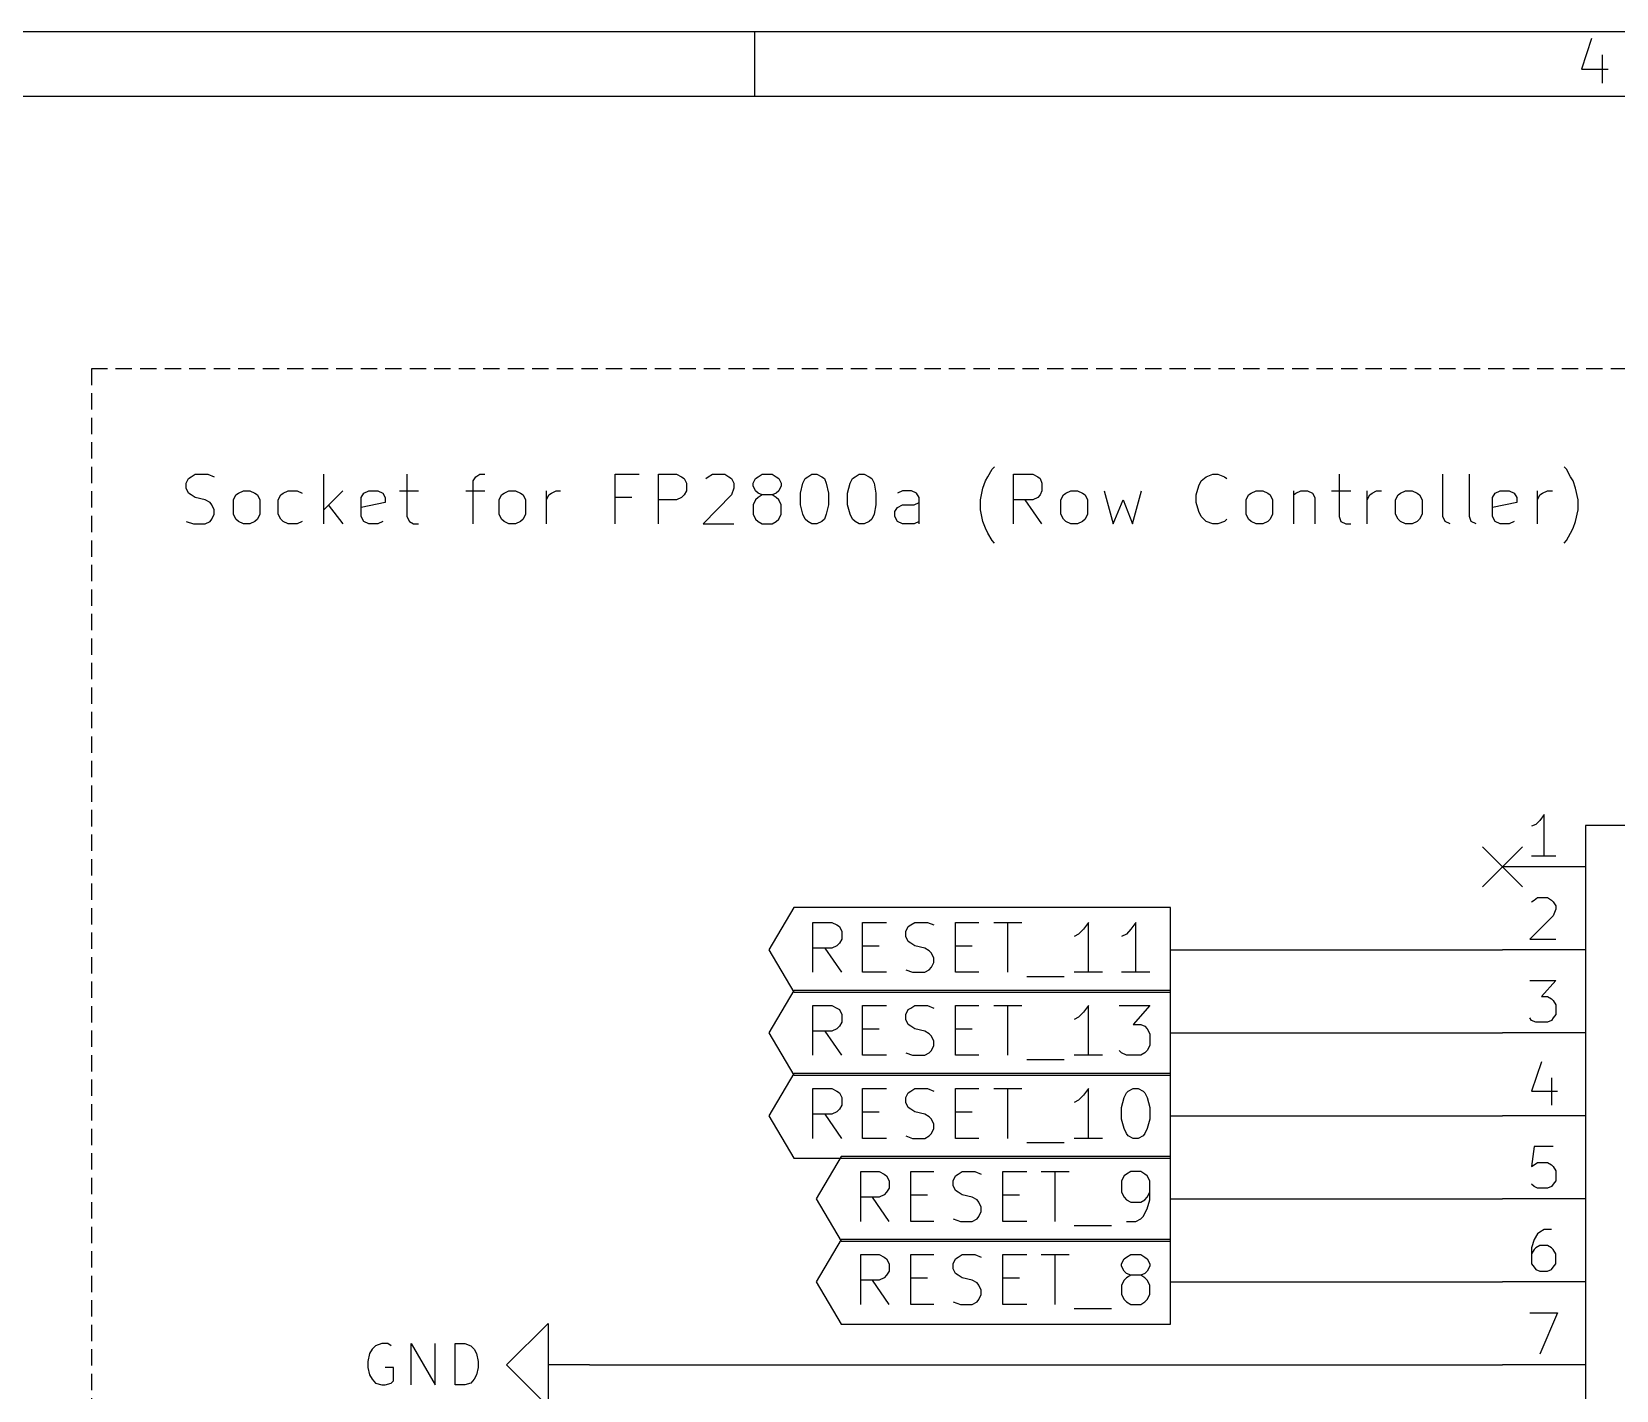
# Model space of a CAD drawing. Extents: x 10 to 287, y -200 to -10.
# Drawn here: x 137.87 to 186.36, y -51.57 to -10.01 of the extents above; entities that cross this region are included whole.
import ezdxf

# ---------------------------------------------------------------- set-up
doc = ezdxf.new("R2010")
doc.units = 0
doc.header["$MEASUREMENT"] = 0
doc.linetypes.add('DASHED', pattern=[0.75, 0.5, -0.25])
for name, color, linetype in [('BLUE2', 5, 'CONTINUOUS'), ('BLUE3', 171, 'CONTINUOUS'), ('CYAN2', 4, 'CONTINUOUS'), ('GREEN2', 3, 'CONTINUOUS'), ('LYELLOW', 51, 'CONTINUOUS'), ('RED2', 1, 'CONTINUOUS')]:
    doc.layers.add(name, color=color, linetype=linetype)

msp = doc.modelspace()

# ---------------------------------------------------------------- linework, layer by layer
at = {"layer": 'BLUE2', "linetype": 'CONTINUOUS'}
for p, q in [((182.27, -34.9504), (183.49, -36.1696)), ((183.49, -34.9504), (182.27, -36.1696))]:
    msp.add_line(p, q, dxfattribs=at)
at = {"layer": 'BLUE3', "linetype": 'DASHED'}
for p, q in [((139.7, -20.32), (139.7, -93.98)), ((281.94, -20.32), (139.7, -20.32))]:
    msp.add_line(p, q, dxfattribs=at)
at = {"layer": 'BLUE3', "linetype": 'CONTINUOUS'}
for p, q in [((142.596, -23.8252), (142.672, -23.6728)), ((142.672, -23.6728), (142.748, -23.622)), ((142.748, -23.622), (142.875, -23.5458)), ((142.875, -23.5458), (143.256, -23.5458)), ((143.256, -23.5458), (143.459, -23.622)), ((146.812, -25.0698), (146.812, -23.5458)), ((149.352, -23.5458), (149.352, -24.8412)), ((151.384, -23.749), (151.46, -23.622)), ((151.384, -25.0698), (151.384, -23.749)), ((151.46, -23.622), (151.587, -23.5458)), ((151.587, -23.5458), (151.74, -23.5458)), ((155.727, -25.0698), (155.727, -23.5458)), ((155.727, -23.5458), (156.464, -23.5458)), ((157.048, -25.0698), (157.048, -23.5458)), ((157.048, -23.5458), (157.607, -23.5458)), ((157.607, -23.5458), (157.759, -23.622)), ((157.759, -23.622), (157.836, -23.6728)), ((157.836, -23.6728), (157.912, -23.8252)), ((158.496, -23.6728), (158.572, -23.622)), ((158.572, -23.622), (158.699, -23.5458)), ((158.699, -23.5458), (159.08, -23.5458)), ((159.08, -23.5458), (159.207, -23.622)), ((159.207, -23.622), (159.283, -23.6728)), ((159.283, -23.6728), (159.36, -23.8252)), ((159.944, -23.8252), (160.02, -23.6728)), ((160.02, -23.6728), (160.096, -23.622)), ((160.096, -23.622), (160.223, -23.5458)), ((160.223, -23.5458), (160.528, -23.5458)), ((160.528, -23.5458), (160.655, -23.622)), ((160.655, -23.622), (160.731, -23.6728)), ((160.731, -23.6728), (160.807, -23.8252)), ((161.468, -23.8252), (161.544, -23.6728)), ((161.544, -23.6728), (161.62, -23.622)), ((161.62, -23.622), (161.747, -23.5458)), ((161.747, -23.5458), (161.9, -23.5458)), ((161.9, -23.5458), (162.052, -23.622)), ((162.052, -23.622), (162.128, -23.6728)), ((162.128, -23.6728), (162.179, -23.8252)), ((162.916, -23.8252), (162.992, -23.6728)), ((162.992, -23.6728), (163.068, -23.622)), ((163.068, -23.622), (163.195, -23.5458)), ((163.195, -23.5458), (163.347, -23.5458)), ((163.347, -23.5458), (163.5, -23.622)), ((163.5, -23.622), (163.576, -23.6728)), ((163.576, -23.6728), (163.652, -23.8252)), ((166.98, -23.9776), (167.056, -23.749)), ((167.056, -23.749), (167.132, -23.622)), ((167.132, -23.622), (167.259, -23.3934)), ((167.259, -23.3934), (167.335, -23.3172)), ((167.919, -25.0698), (167.919, -23.5458)), ((167.919, -23.5458), (168.504, -23.5458)), ((168.504, -23.5458), (168.656, -23.622)), ((168.656, -23.622), (168.732, -23.6728)), ((168.732, -23.6728), (168.783, -23.8252)), ((173.584, -23.9014), (173.66, -23.749)), ((173.66, -23.749), (173.812, -23.622)), ((173.812, -23.622), (174.015, -23.5458)), ((174.015, -23.5458), (174.168, -23.5458)), ((174.168, -23.5458), (174.371, -23.622)), ((174.371, -23.622), (174.447, -23.6728)), ((177.876, -23.5458), (177.876, -24.8412)), ((181.051, -24.8412), (181.051, -23.5458)), ((181.864, -24.8412), (181.864, -23.5458)), ((184.836, -23.3934), (184.76, -23.3172)), ((184.963, -23.622), (184.836, -23.3934)), ((185.039, -23.749), (184.963, -23.622)), ((185.115, -23.9776), (185.039, -23.749)), ((142.596, -23.9776), (142.596, -23.8252)), ((142.672, -24.13), (142.596, -23.9776)), ((142.748, -24.1808), (142.672, -24.13)), ((142.875, -24.257), (142.748, -24.1808)), ((144.043, -24.3332), (144.12, -24.1808)), ((144.12, -24.1808), (144.196, -24.13)), ((144.196, -24.13), (144.348, -24.0538)), ((144.348, -24.0538), (144.551, -24.0538)), ((144.551, -24.0538), (144.704, -24.13)), ((144.704, -24.13), (144.78, -24.1808)), ((144.78, -24.1808), (144.856, -24.3332)), ((145.415, -24.3332), (145.491, -24.1808)), ((145.491, -24.1808), (145.567, -24.13)), ((145.567, -24.13), (145.72, -24.0538)), ((145.72, -24.0538), (145.999, -24.0538)), ((145.999, -24.0538), (146.152, -24.13)), ((147.396, -24.0538), (146.812, -24.638)), ((147.955, -24.257), (148.031, -24.13)), ((148.031, -24.13), (148.184, -24.0538)), ((148.184, -24.0538), (148.463, -24.0538)), ((148.463, -24.0538), (148.615, -24.13)), ((148.615, -24.13), (148.692, -24.257)), ((149.123, -24.0538), (149.708, -24.0538)), ((151.155, -24.0538), (151.74, -24.0538)), ((152.171, -24.3332), (152.248, -24.1808)), ((152.248, -24.1808), (152.324, -24.13)), ((152.324, -24.13), (152.476, -24.0538)), ((152.476, -24.0538), (152.679, -24.0538)), ((152.679, -24.0538), (152.832, -24.13)), ((152.832, -24.13), (152.908, -24.1808)), ((152.908, -24.1808), (152.984, -24.3332)), ((153.619, -25.0698), (153.619, -24.0538)), ((153.619, -24.3332), (153.695, -24.1808)), ((153.695, -24.1808), (153.772, -24.13)), ((153.772, -24.13), (153.924, -24.0538)), ((153.924, -24.0538), (154.051, -24.0538)), ((157.836, -24.1808), (157.759, -24.257)), ((157.912, -24.0538), (157.836, -24.1808)), ((157.912, -23.8252), (157.912, -24.0538)), ((159.283, -24.1808), (158.42, -25.0698)), ((159.36, -23.9776), (159.283, -24.1808)), ((159.36, -23.8252), (159.36, -23.9776)), ((159.944, -23.9014), (159.944, -23.8252)), ((160.02, -24.0538), (159.944, -23.9014)), ((160.096, -24.13), (160.02, -24.0538)), ((160.223, -24.1808), (160.096, -24.13)), ((160.223, -24.1808), (160.096, -24.257)), ((160.528, -24.1808), (160.223, -24.1808)), ((160.655, -24.13), (160.528, -24.1808)), ((160.655, -24.257), (160.528, -24.1808)), ((160.731, -24.0538), (160.655, -24.13)), ((160.807, -23.9014), (160.731, -24.0538)), ((160.807, -23.8252), (160.807, -23.9014)), ((161.392, -24.13), (161.468, -23.8252)), ((161.392, -24.4856), (161.392, -24.13)), ((162.179, -23.8252), (162.255, -24.13)), ((162.255, -24.13), (162.255, -24.4856)), ((162.839, -24.13), (162.916, -23.8252)), ((162.839, -24.4856), (162.839, -24.13)), ((163.652, -23.8252), (163.703, -24.13)), ((163.703, -24.13), (163.703, -24.4856)), ((164.516, -24.0538), (164.363, -24.13)), ((164.795, -24.0538), (164.516, -24.0538)), ((164.948, -24.13), (164.795, -24.0538)), ((165.024, -24.257), (164.948, -24.13)), ((166.903, -24.3332), (166.98, -23.9776)), ((168.732, -24.1808), (168.656, -24.257)), ((168.783, -24.0538), (168.732, -24.1808)), ((168.783, -23.8252), (168.783, -24.0538)), ((169.367, -24.3332), (169.443, -24.1808)), ((169.443, -24.1808), (169.52, -24.13)), ((169.52, -24.13), (169.672, -24.0538)), ((169.672, -24.0538), (169.875, -24.0538)), ((169.875, -24.0538), (170.028, -24.13)), ((170.028, -24.13), (170.104, -24.1808)), ((170.104, -24.1808), (170.18, -24.3332)), ((170.688, -24.0538), (170.967, -25.0698)), ((171.552, -25.0698), (171.831, -24.0538)), ((173.507, -24.1808), (173.584, -23.9014)), ((173.507, -24.4094), (173.507, -24.1808)), ((175.031, -24.3332), (175.108, -24.1808)), ((175.108, -24.1808), (175.184, -24.13)), ((175.184, -24.13), (175.336, -24.0538)), ((175.336, -24.0538), (175.539, -24.0538)), ((175.539, -24.0538), (175.692, -24.13)), ((175.692, -24.13), (175.768, -24.1808)), ((175.768, -24.1808), (175.844, -24.3332)), ((176.479, -24.0538), (176.479, -25.0698)), ((176.479, -24.1808), (176.555, -24.13)), ((176.555, -24.13), (176.708, -24.0538)), ((176.708, -24.0538), (176.911, -24.0538)), ((176.911, -24.0538), (177.063, -24.13)), ((177.063, -24.13), (177.14, -24.257)), ((177.648, -24.0538), (178.232, -24.0538)), ((178.74, -25.0698), (178.74, -24.0538)), ((178.74, -24.3332), (178.816, -24.1808)), ((178.816, -24.1808), (178.892, -24.13)), ((178.892, -24.13), (179.019, -24.0538)), ((179.019, -24.0538), (179.172, -24.0538)), ((179.603, -24.3332), (179.68, -24.1808)), ((179.68, -24.1808), (179.756, -24.13)), ((179.756, -24.13), (179.908, -24.0538)), ((179.908, -24.0538), (180.111, -24.0538)), ((180.111, -24.0538), (180.264, -24.13)), ((180.264, -24.13), (180.34, -24.1808)), ((180.34, -24.1808), (180.416, -24.3332)), ((182.575, -24.257), (182.651, -24.13)), ((182.651, -24.13), (182.804, -24.0538)), ((182.804, -24.0538), (183.083, -24.0538)), ((183.083, -24.0538), (183.236, -24.13)), ((183.236, -24.13), (183.312, -24.257)), ((183.947, -25.0698), (183.947, -24.0538)), ((183.947, -24.3332), (184.023, -24.1808)), ((184.023, -24.1808), (184.099, -24.13)), ((184.099, -24.13), (184.252, -24.0538)), ((184.252, -24.0538), (184.404, -24.0538)), ((185.191, -24.3332), (185.115, -23.9776)), ((143.18, -24.3332), (142.875, -24.257)), ((143.332, -24.4094), (143.18, -24.3332)), ((143.383, -24.4856), (143.332, -24.4094)), ((143.459, -24.638), (143.383, -24.4856)), ((143.459, -24.765), (143.459, -24.638)), ((144.043, -24.765), (144.043, -24.3332)), ((144.856, -24.3332), (144.856, -24.765)), ((145.415, -24.765), (145.415, -24.3332)), ((146.939, -24.4856), (147.396, -25.0698)), ((147.955, -24.8412), (147.955, -24.257)), ((148.692, -24.4094), (147.955, -24.5618)), ((148.692, -24.257), (148.692, -24.4094)), ((152.171, -24.765), (152.171, -24.3332)), ((152.984, -24.3332), (152.984, -24.765)), ((156.235, -24.257), (155.727, -24.257)), ((157.607, -24.3332), (157.048, -24.3332)), ((157.759, -24.257), (157.607, -24.3332)), ((160.02, -24.3332), (159.944, -24.4856)), ((159.944, -24.4856), (159.944, -24.765)), ((160.096, -24.257), (160.02, -24.3332)), ((160.731, -24.3332), (160.655, -24.257)), ((160.807, -24.4856), (160.731, -24.3332)), ((160.807, -24.765), (160.807, -24.4856)), ((161.468, -24.765), (161.392, -24.4856)), ((162.255, -24.4856), (162.179, -24.765)), ((162.916, -24.765), (162.839, -24.4856)), ((163.703, -24.4856), (163.652, -24.765)), ((164.287, -24.6888), (164.363, -24.5618)), ((164.287, -24.8412), (164.287, -24.6888)), ((164.363, -24.5618), (164.516, -24.4856)), ((164.516, -24.4856), (164.871, -24.4856)), ((164.871, -24.4856), (165.024, -24.4094)), ((165.024, -25.0698), (165.024, -24.257)), ((166.903, -24.638), (166.903, -24.3332)), ((166.98, -24.9936), (166.903, -24.638)), ((168.504, -24.3332), (167.919, -24.3332)), ((168.783, -25.0698), (168.275, -24.3332)), ((168.656, -24.257), (168.504, -24.3332)), ((169.367, -24.765), (169.367, -24.3332)), ((170.18, -24.3332), (170.18, -24.765)), ((170.967, -25.0698), (171.272, -24.3332)), ((171.272, -24.3332), (171.552, -25.0698)), ((173.584, -24.6888), (173.507, -24.4094)), ((173.66, -24.8412), (173.584, -24.6888)), ((175.031, -24.765), (175.031, -24.3332)), ((175.844, -24.3332), (175.844, -24.765)), ((177.14, -24.257), (177.14, -25.0698)), ((179.603, -24.765), (179.603, -24.3332)), ((180.416, -24.3332), (180.416, -24.765)), ((182.575, -24.8412), (182.575, -24.257)), ((183.312, -24.4094), (182.575, -24.5618)), ((183.312, -24.257), (183.312, -24.4094)), ((185.115, -24.9936), (185.191, -24.638)), ((185.191, -24.638), (185.191, -24.3332)), ((142.596, -24.9936), (142.824, -25.0698)), ((142.824, -25.0698), (143.18, -25.0698)), ((143.18, -25.0698), (143.332, -24.9936)), ((143.332, -24.9936), (143.383, -24.9174)), ((143.383, -24.9174), (143.459, -24.765)), ((144.12, -24.9174), (144.043, -24.765)), ((144.196, -24.9936), (144.12, -24.9174)), ((144.348, -25.0698), (144.196, -24.9936)), ((144.551, -25.0698), (144.348, -25.0698)), ((144.704, -24.9936), (144.551, -25.0698)), ((144.78, -24.9174), (144.704, -24.9936)), ((144.856, -24.765), (144.78, -24.9174)), ((145.491, -24.9174), (145.415, -24.765)), ((145.567, -24.9936), (145.491, -24.9174)), ((145.72, -25.0698), (145.567, -24.9936)), ((145.999, -25.0698), (145.72, -25.0698)), ((146.152, -24.9936), (145.999, -25.0698)), ((148.031, -24.9936), (147.955, -24.8412)), ((148.184, -25.0698), (148.031, -24.9936)), ((148.463, -25.0698), (148.184, -25.0698)), ((148.615, -24.9936), (148.463, -25.0698)), ((149.352, -24.8412), (149.428, -24.9936)), ((149.428, -24.9936), (149.555, -25.0698)), ((149.555, -25.0698), (149.708, -25.0698)), ((152.248, -24.9174), (152.171, -24.765)), ((152.324, -24.9936), (152.248, -24.9174)), ((152.476, -25.0698), (152.324, -24.9936)), ((152.679, -25.0698), (152.476, -25.0698)), ((152.832, -24.9936), (152.679, -25.0698)), ((152.908, -24.9174), (152.832, -24.9936)), ((152.984, -24.765), (152.908, -24.9174)), ((158.42, -25.0698), (159.36, -25.0698)), ((159.944, -24.765), (160.02, -24.9174)), ((160.02, -24.9174), (160.096, -24.9936)), ((160.096, -24.9936), (160.223, -25.0698)), ((160.223, -25.0698), (160.528, -25.0698)), ((160.528, -25.0698), (160.655, -24.9936)), ((160.655, -24.9936), (160.731, -24.9174)), ((160.731, -24.9174), (160.807, -24.765)), ((161.544, -24.9174), (161.468, -24.765)), ((161.62, -24.9936), (161.544, -24.9174)), ((161.747, -25.0698), (161.62, -24.9936)), ((161.9, -25.0698), (161.747, -25.0698)), ((162.052, -24.9936), (161.9, -25.0698)), ((162.128, -24.9174), (162.052, -24.9936)), ((162.179, -24.765), (162.128, -24.9174)), ((162.992, -24.9174), (162.916, -24.765)), ((163.068, -24.9936), (162.992, -24.9174)), ((163.195, -25.0698), (163.068, -24.9936)), ((163.347, -25.0698), (163.195, -25.0698)), ((163.5, -24.9936), (163.347, -25.0698)), ((163.576, -24.9174), (163.5, -24.9936)), ((163.652, -24.765), (163.576, -24.9174)), ((164.363, -24.9936), (164.287, -24.8412)), ((164.516, -25.0698), (164.363, -24.9936)), ((164.871, -25.0698), (164.516, -25.0698)), ((165.024, -24.9936), (164.871, -25.0698)), ((167.056, -25.1968), (166.98, -24.9936)), ((167.132, -25.3492), (167.056, -25.1968)), ((169.443, -24.9174), (169.367, -24.765)), ((169.52, -24.9936), (169.443, -24.9174)), ((169.672, -25.0698), (169.52, -24.9936)), ((169.875, -25.0698), (169.672, -25.0698)), ((170.028, -24.9936), (169.875, -25.0698)), ((170.104, -24.9174), (170.028, -24.9936)), ((170.18, -24.765), (170.104, -24.9174)), ((173.812, -24.9936), (173.66, -24.8412)), ((174.015, -25.0698), (173.812, -24.9936)), ((174.168, -25.0698), (174.015, -25.0698)), ((174.371, -24.9936), (174.168, -25.0698)), ((174.447, -24.9174), (174.371, -24.9936)), ((175.108, -24.9174), (175.031, -24.765)), ((175.184, -24.9936), (175.108, -24.9174)), ((175.336, -25.0698), (175.184, -24.9936)), ((175.539, -25.0698), (175.336, -25.0698)), ((175.692, -24.9936), (175.539, -25.0698)), ((175.768, -24.9174), (175.692, -24.9936)), ((175.844, -24.765), (175.768, -24.9174)), ((177.876, -24.8412), (177.927, -24.9936)), ((177.927, -24.9936), (178.079, -25.0698)), ((178.079, -25.0698), (178.232, -25.0698)), ((179.68, -24.9174), (179.603, -24.765)), ((179.756, -24.9936), (179.68, -24.9174)), ((179.908, -25.0698), (179.756, -24.9936)), ((180.111, -25.0698), (179.908, -25.0698)), ((180.264, -24.9936), (180.111, -25.0698)), ((180.34, -24.9174), (180.264, -24.9936)), ((180.416, -24.765), (180.34, -24.9174)), ((181.127, -24.9936), (181.051, -24.8412)), ((181.28, -25.0698), (181.127, -24.9936)), ((181.915, -24.9936), (181.864, -24.8412)), ((182.067, -25.0698), (181.915, -24.9936)), ((182.651, -24.9936), (182.575, -24.8412)), ((182.804, -25.0698), (182.651, -24.9936)), ((183.083, -25.0698), (182.804, -25.0698)), ((183.236, -24.9936), (183.083, -25.0698)), ((184.963, -25.3492), (185.039, -25.1968)), ((185.039, -25.1968), (185.115, -24.9936)), ((167.259, -25.5778), (167.132, -25.3492)), ((167.335, -25.654), (167.259, -25.5778)), ((184.76, -25.654), (184.836, -25.5778)), ((184.836, -25.5778), (184.963, -25.3492))]:
    msp.add_line(p, q, dxfattribs=at)
at = {"layer": 'CYAN2', "linetype": 'CONTINUOUS'}
for p, q in [((148.285, -50.3174), (148.209, -50.4444)), ((148.387, -50.2158), (148.285, -50.3174)), ((148.59, -50.1396), (148.387, -50.2158)), ((148.768, -50.1396), (148.59, -50.1396)), ((148.869, -50.2158), (148.768, -50.1396)), ((149.479, -51.4096), (149.479, -50.1396)), ((149.479, -50.1396), (150.216, -51.4096)), ((150.216, -51.4096), (150.216, -50.1396)), ((150.825, -51.4096), (150.825, -50.1396)), ((150.825, -50.1396), (151.13, -50.1396)), ((151.13, -50.1396), (151.308, -50.2158)), ((151.308, -50.2158), (151.409, -50.3174)), ((151.409, -50.3174), (151.486, -50.4444)), ((148.209, -50.4444), (148.158, -50.6984)), ((148.158, -50.6984), (148.158, -50.8762)), ((148.158, -50.8762), (148.209, -51.1048)), ((148.946, -50.8762), (148.692, -50.8762)), ((148.946, -51.2826), (148.946, -50.8762)), ((151.486, -50.4444), (151.536, -50.6984)), ((151.536, -50.8762), (151.486, -51.1048)), ((151.536, -50.6984), (151.536, -50.8762)), ((148.209, -51.1048), (148.285, -51.2318)), ((148.285, -51.2318), (148.387, -51.3588)), ((148.387, -51.3588), (148.59, -51.4096)), ((148.692, -51.4096), (148.869, -51.3588)), ((148.869, -51.3588), (148.946, -51.2826)), ((151.308, -51.3588), (151.13, -51.4096)), ((151.409, -51.2318), (151.308, -51.3588)), ((151.486, -51.1048), (151.409, -51.2318)), ((148.59, -51.4096), (148.692, -51.4096)), ((151.13, -51.4096), (150.825, -51.4096))]:
    msp.add_line(p, q, dxfattribs=at)
at = {"layer": 'GREEN2', "linetype": 'CONTINUOUS'}
for p, q in [((172.72, -38.1), (182.88, -38.1)), ((172.72, -40.64), (182.88, -40.64)), ((172.72, -43.18), (182.88, -43.18)), ((172.72, -45.72), (182.88, -45.72)), ((172.72, -48.26), (182.88, -48.26)), ((154.94, -50.8), (182.88, -50.8))]:
    msp.add_line(p, q, dxfattribs=at)
at = {"layer": 'LYELLOW', "linetype": 'CONTINUOUS'}
for p, q in [((185.42, -34.29), (185.42, -85.09)), ((208.28, -34.29), (185.42, -34.29))]:
    msp.add_line(p, q, dxfattribs=at)
at = {"layer": 'RED2', "linetype": 'CONTINUOUS'}
for p, q in [((286.995, -10.0076), (10.0076, -10.0076)), ((159.995, -11.9888), (159.995, -10.0076)), ((185.598, -10.2108), (185.293, -11.1506)), ((185.293, -11.1506), (186.106, -11.1506)), ((185.928, -10.7188), (185.928, -11.5824)), ((285.013, -11.9888), (11.9888, -11.9888)), ((183.896, -34.2646), (183.769, -34.3154)), ((184.023, -34.1376), (183.896, -34.2646)), ((184.15, -33.9598), (184.023, -34.1376)), ((184.15, -35.2298), (184.15, -33.9598)), ((185.42, -34.29), (185.42, -85.09)), ((208.28, -34.29), (185.42, -34.29)), ((184.506, -35.2298), (183.769, -35.2298)), ((185.42, -35.56), (182.88, -35.56)), ((161.188, -36.8046), (160.426, -38.1)), ((172.72, -36.8046), (161.188, -36.8046)), ((172.72, -38.1), (172.72, -36.8046)), ((183.769, -36.6268), (183.845, -36.576)), ((183.845, -36.576), (183.947, -36.4998)), ((183.947, -36.4998), (184.252, -36.4998)), ((184.252, -36.4998), (184.379, -36.576)), ((184.379, -36.576), (184.429, -36.6268)), ((184.429, -36.6268), (184.506, -36.7538)), ((184.506, -36.7538), (184.506, -36.8554)), ((161.773, -38.7858), (161.773, -37.2618)), ((161.773, -37.2618), (162.357, -37.2618)), ((162.357, -37.2618), (162.509, -37.338)), ((163.297, -38.7858), (163.297, -37.2618)), ((163.297, -37.2618), (164.033, -37.2618)), ((164.77, -37.338), (164.897, -37.2618)), ((164.897, -37.2618), (165.278, -37.2618)), ((165.278, -37.2618), (165.481, -37.338)), ((166.141, -38.7858), (166.141, -37.2618)), ((166.141, -37.2618), (166.853, -37.2618)), ((167.31, -37.2618), (168.173, -37.2618)), ((167.742, -38.7858), (167.742, -37.2618)), ((170.205, -37.2618), (170.053, -37.465)), ((170.205, -38.7858), (170.205, -37.2618)), ((171.653, -37.2618), (171.501, -37.465)), ((171.653, -38.7858), (171.653, -37.2618)), ((184.429, -37.0586), (183.718, -37.7698)), ((184.506, -36.8554), (184.429, -37.0586)), ((162.509, -37.338), (162.585, -37.3888)), ((162.585, -37.3888), (162.662, -37.5412)), ((162.662, -37.7698), (162.585, -37.8968)), ((162.662, -37.5412), (162.662, -37.7698)), ((164.617, -37.5412), (164.694, -37.3888)), ((164.617, -37.6936), (164.617, -37.5412)), ((164.694, -37.846), (164.617, -37.6936)), ((164.694, -37.3888), (164.77, -37.338)), ((169.901, -37.6174), (169.774, -37.6936)), ((170.053, -37.465), (169.901, -37.6174)), ((171.374, -37.6174), (171.221, -37.6936)), ((171.501, -37.465), (171.374, -37.6174)), ((183.718, -37.7698), (184.506, -37.7698)), ((160.426, -38.1), (161.188, -39.3954)), ((162.357, -38.0492), (161.773, -38.0492)), ((162.662, -38.7858), (162.154, -38.0492)), ((162.509, -37.973), (162.357, -38.0492)), ((162.585, -37.8968), (162.509, -37.973)), ((163.297, -37.973), (163.805, -37.973)), ((164.77, -37.8968), (164.694, -37.846)), ((164.897, -37.973), (164.77, -37.8968)), ((165.202, -38.0492), (164.897, -37.973)), ((165.329, -38.1254), (165.202, -38.0492)), ((165.405, -38.2016), (165.329, -38.1254)), ((165.481, -38.354), (165.405, -38.2016)), ((166.141, -37.973), (166.649, -37.973)), ((172.72, -39.3954), (172.72, -38.1)), ((185.42, -38.1), (182.88, -38.1)), ((164.033, -38.7858), (163.297, -38.7858)), ((164.617, -38.7096), (164.821, -38.7858)), ((164.821, -38.7858), (165.202, -38.7858)), ((165.202, -38.7858), (165.329, -38.7096)), ((165.329, -38.7096), (165.405, -38.6334)), ((165.405, -38.6334), (165.481, -38.481)), ((165.481, -38.481), (165.481, -38.354)), ((166.853, -38.7858), (166.141, -38.7858)), ((170.637, -38.7858), (169.774, -38.7858)), ((172.085, -38.7858), (171.221, -38.7858)), ((168.326, -38.9128), (169.469, -38.9128)), ((183.718, -39.0398), (184.506, -39.0398)), ((184.506, -39.0398), (184.074, -39.5224)), ((161.188, -39.3446), (160.426, -40.64)), ((172.72, -39.3446), (161.188, -39.3446)), ((161.188, -39.3954), (172.72, -39.3954)), ((172.72, -40.64), (172.72, -39.3446)), ((184.074, -39.5224), (184.252, -39.5224)), ((184.252, -39.5224), (184.379, -39.5986)), ((184.379, -39.5986), (184.429, -39.6494)), ((184.429, -39.6494), (184.506, -39.7764)), ((161.773, -41.3258), (161.773, -39.8018)), ((161.773, -39.8018), (162.357, -39.8018)), ((162.357, -39.8018), (162.509, -39.878)), ((162.509, -39.878), (162.585, -39.9288)), ((162.585, -39.9288), (162.662, -40.0812)), ((162.662, -40.0812), (162.662, -40.3098)), ((163.297, -41.3258), (163.297, -39.8018)), ((163.297, -39.8018), (164.033, -39.8018)), ((164.617, -40.0812), (164.694, -39.9288)), ((164.617, -40.2336), (164.617, -40.0812)), ((164.694, -40.386), (164.617, -40.2336)), ((164.694, -39.9288), (164.77, -39.878)), ((164.77, -39.878), (164.897, -39.8018)), ((164.897, -39.8018), (165.278, -39.8018)), ((165.278, -39.8018), (165.481, -39.878)), ((166.141, -41.3258), (166.141, -39.8018)), ((166.141, -39.8018), (166.853, -39.8018)), ((167.31, -39.8018), (168.173, -39.8018)), ((167.742, -41.3258), (167.742, -39.8018)), ((169.901, -40.1574), (169.774, -40.2336)), ((170.053, -40.005), (169.901, -40.1574)), ((170.205, -39.8018), (170.053, -40.005)), ((170.205, -41.3258), (170.205, -39.8018)), ((171.145, -39.8018), (172.085, -39.8018)), ((172.085, -39.8018), (171.577, -40.386)), ((183.769, -40.259), (183.718, -40.1828)), ((184.429, -40.1828), (184.379, -40.259)), ((184.506, -40.0812), (184.429, -40.1828)), ((184.506, -39.7764), (184.506, -40.0812)), ((160.426, -40.64), (161.188, -41.9354)), ((162.357, -40.5892), (161.773, -40.5892)), ((162.662, -41.3258), (162.154, -40.5892)), ((162.509, -40.513), (162.357, -40.5892)), ((162.585, -40.4368), (162.509, -40.513)), ((162.662, -40.3098), (162.585, -40.4368)), ((163.297, -40.513), (163.805, -40.513)), ((164.77, -40.4368), (164.694, -40.386)), ((164.897, -40.513), (164.77, -40.4368)), ((165.202, -40.5892), (164.897, -40.513)), ((165.329, -40.6654), (165.202, -40.5892)), ((165.405, -40.7416), (165.329, -40.6654)), ((166.141, -40.513), (166.649, -40.513)), ((171.577, -40.386), (171.806, -40.386)), ((171.806, -40.386), (171.933, -40.4368)), ((171.933, -40.4368), (172.009, -40.513)), ((172.009, -40.513), (172.085, -40.6654)), ((172.085, -40.6654), (172.085, -41.021)), ((172.72, -41.9354), (172.72, -40.64)), ((185.42, -40.64), (182.88, -40.64)), ((183.896, -40.3098), (183.769, -40.259)), ((184.252, -40.3098), (183.896, -40.3098)), ((184.379, -40.259), (184.252, -40.3098)), ((165.329, -41.2496), (165.405, -41.1734)), ((165.481, -40.894), (165.405, -40.7416)), ((165.405, -41.1734), (165.481, -41.021)), ((165.481, -41.021), (165.481, -40.894)), ((171.221, -41.2496), (171.145, -41.1734)), ((172.009, -41.1734), (171.933, -41.2496)), ((172.085, -41.021), (172.009, -41.1734)), ((164.033, -41.3258), (163.297, -41.3258)), ((164.617, -41.2496), (164.821, -41.3258)), ((164.821, -41.3258), (165.202, -41.3258)), ((165.202, -41.3258), (165.329, -41.2496)), ((166.853, -41.3258), (166.141, -41.3258)), ((168.326, -41.4528), (169.469, -41.4528)), ((170.637, -41.3258), (169.774, -41.3258)), ((171.374, -41.3258), (171.221, -41.2496)), ((171.806, -41.3258), (171.374, -41.3258)), ((171.933, -41.2496), (171.806, -41.3258)), ((184.074, -41.529), (183.769, -42.418)), ((161.188, -41.8846), (160.426, -43.18)), ((172.72, -41.8846), (161.188, -41.8846)), ((161.188, -41.9354), (172.72, -41.9354)), ((172.72, -43.18), (172.72, -41.8846)), ((184.379, -42.0116), (184.379, -42.8498)), ((161.773, -43.8658), (161.773, -42.3418)), ((161.773, -42.3418), (162.357, -42.3418)), ((162.357, -42.3418), (162.509, -42.418)), ((162.509, -42.418), (162.585, -42.4688)), ((162.585, -42.4688), (162.662, -42.6212)), ((162.662, -42.6212), (162.662, -42.8498)), ((163.297, -43.8658), (163.297, -42.3418)), ((163.297, -42.3418), (164.033, -42.3418)), ((164.617, -42.6212), (164.694, -42.4688)), ((164.617, -42.7736), (164.617, -42.6212)), ((164.694, -42.4688), (164.77, -42.418)), ((164.77, -42.418), (164.897, -42.3418)), ((164.897, -42.3418), (165.278, -42.3418)), ((165.278, -42.3418), (165.481, -42.418)), ((166.141, -43.8658), (166.141, -42.3418)), ((166.141, -42.3418), (166.853, -42.3418)), ((167.31, -42.3418), (168.173, -42.3418)), ((167.742, -43.8658), (167.742, -42.3418)), ((170.053, -42.545), (169.901, -42.6974)), ((170.205, -42.3418), (170.053, -42.545)), ((170.205, -43.8658), (170.205, -42.3418)), ((171.221, -42.926), (171.298, -42.6212)), ((171.298, -42.6212), (171.374, -42.4688)), ((171.374, -42.4688), (171.425, -42.418)), ((171.425, -42.418), (171.577, -42.3418)), ((171.577, -42.3418), (171.729, -42.3418)), ((171.729, -42.3418), (171.882, -42.418)), ((171.882, -42.418), (171.933, -42.4688)), ((171.933, -42.4688), (172.009, -42.6212)), ((172.009, -42.6212), (172.085, -42.926)), ((183.769, -42.418), (184.556, -42.418)), ((162.357, -43.1292), (161.773, -43.1292)), ((162.662, -43.8658), (162.154, -43.1292)), ((162.509, -43.053), (162.357, -43.1292)), ((162.585, -42.9768), (162.509, -43.053)), ((162.662, -42.8498), (162.585, -42.9768)), ((163.297, -43.053), (163.805, -43.053)), ((164.694, -42.926), (164.617, -42.7736)), ((164.77, -42.9768), (164.694, -42.926)), ((164.897, -43.053), (164.77, -42.9768)), ((165.202, -43.1292), (164.897, -43.053)), ((165.329, -43.2054), (165.202, -43.1292)), ((166.141, -43.053), (166.649, -43.053)), ((169.901, -42.6974), (169.774, -42.7736)), ((171.221, -43.2816), (171.221, -42.926)), ((172.085, -42.926), (172.085, -43.2816)), ((160.426, -43.18), (161.188, -44.4754)), ((165.405, -43.2816), (165.329, -43.2054)), ((165.481, -43.434), (165.405, -43.2816)), ((165.405, -43.7134), (165.481, -43.561)), ((165.481, -43.561), (165.481, -43.434)), ((171.298, -43.561), (171.221, -43.2816)), ((171.374, -43.7134), (171.298, -43.561)), ((172.009, -43.561), (171.933, -43.7134)), ((172.085, -43.2816), (172.009, -43.561)), ((172.72, -44.4754), (172.72, -43.18)), ((185.42, -43.18), (182.88, -43.18)), ((164.033, -43.8658), (163.297, -43.8658)), ((164.617, -43.7896), (164.821, -43.8658)), ((164.821, -43.8658), (165.202, -43.8658)), ((165.202, -43.8658), (165.329, -43.7896)), ((165.329, -43.7896), (165.405, -43.7134)), ((166.853, -43.8658), (166.141, -43.8658)), ((168.326, -43.9928), (169.469, -43.9928)), ((170.637, -43.8658), (169.774, -43.8658)), ((171.425, -43.7896), (171.374, -43.7134)), ((171.577, -43.8658), (171.425, -43.7896)), ((171.729, -43.8658), (171.577, -43.8658)), ((171.882, -43.7896), (171.729, -43.8658)), ((171.933, -43.7134), (171.882, -43.7896)), ((183.845, -44.1198), (183.769, -44.7294)), ((184.429, -44.1198), (183.845, -44.1198)), ((161.188, -44.4754), (172.72, -44.4754)), ((162.636, -44.4246), (161.874, -45.72)), ((172.72, -44.4246), (162.636, -44.4246)), ((172.72, -45.72), (172.72, -44.4246)), ((183.845, -44.6786), (183.947, -44.6024)), ((183.947, -44.6024), (184.252, -44.6024)), ((184.252, -44.6024), (184.379, -44.6786)), ((163.246, -46.4058), (163.246, -44.8818)), ((163.246, -44.8818), (163.805, -44.8818)), ((163.805, -44.8818), (163.957, -44.958)), ((163.957, -44.958), (164.033, -45.0088)), ((164.033, -45.0088), (164.109, -45.1612)), ((164.77, -46.4058), (164.77, -44.8818)), ((164.77, -44.8818), (165.481, -44.8818)), ((166.065, -45.1612), (166.141, -45.0088)), ((166.141, -45.0088), (166.218, -44.958)), ((166.218, -44.958), (166.345, -44.8818)), ((166.345, -44.8818), (166.726, -44.8818)), ((166.726, -44.8818), (166.929, -44.958)), ((167.589, -46.4058), (167.589, -44.8818)), ((167.589, -44.8818), (168.326, -44.8818)), ((168.758, -44.8818), (169.621, -44.8818)), ((169.189, -46.4058), (169.189, -44.8818)), ((171.298, -45.0088), (171.221, -45.1612)), ((171.374, -44.958), (171.298, -45.0088)), ((171.501, -44.8818), (171.374, -44.958)), ((171.806, -44.8818), (171.501, -44.8818)), ((171.933, -44.958), (171.806, -44.8818)), ((172.009, -45.0088), (171.933, -44.958)), ((172.085, -45.1612), (172.009, -45.0088)), ((183.769, -44.7294), (183.845, -44.6786)), ((184.379, -44.6786), (184.429, -44.7294)), ((184.429, -44.7294), (184.506, -44.8564)), ((184.506, -44.8564), (184.506, -45.1612)), ((164.033, -45.5168), (163.957, -45.593)), ((164.109, -45.3898), (164.033, -45.5168)), ((164.109, -45.1612), (164.109, -45.3898)), ((166.065, -45.3136), (166.065, -45.1612)), ((166.141, -45.466), (166.065, -45.3136)), ((166.218, -45.5168), (166.141, -45.466)), ((166.345, -45.593), (166.218, -45.5168)), ((171.221, -45.1612), (171.221, -45.5168)), ((171.221, -45.5168), (171.298, -45.6692)), ((172.009, -45.6692), (172.085, -45.5168)), ((172.085, -45.7454), (172.085, -45.1612)), ((183.845, -45.339), (183.769, -45.2628)), ((183.947, -45.3898), (183.845, -45.339)), ((184.252, -45.3898), (183.947, -45.3898)), ((184.379, -45.339), (184.252, -45.3898)), ((184.429, -45.2628), (184.379, -45.339)), ((184.506, -45.1612), (184.429, -45.2628)), ((161.874, -45.72), (162.636, -47.0154)), ((163.805, -45.6692), (163.246, -45.6692)), ((164.109, -46.4058), (163.601, -45.6692)), ((163.957, -45.593), (163.805, -45.6692)), ((164.77, -45.593), (165.278, -45.593)), ((166.649, -45.6692), (166.345, -45.593)), ((166.802, -45.7454), (166.649, -45.6692)), ((166.853, -45.8216), (166.802, -45.7454)), ((166.929, -45.974), (166.853, -45.8216)), ((166.929, -46.101), (166.929, -45.974)), ((167.589, -45.593), (168.097, -45.593)), ((171.298, -45.6692), (171.374, -45.7454)), ((171.374, -45.7454), (171.501, -45.8216)), ((171.501, -45.8216), (171.806, -45.8216)), ((171.806, -45.8216), (171.933, -45.7454)), ((171.882, -46.2534), (172.009, -46.0248)), ((171.933, -45.7454), (172.009, -45.6692)), ((172.009, -46.0248), (172.085, -45.7454)), ((172.72, -47.0154), (172.72, -45.72)), ((185.42, -45.72), (182.88, -45.72)), ((165.481, -46.4058), (164.77, -46.4058)), ((166.065, -46.3296), (166.294, -46.4058)), ((166.294, -46.4058), (166.649, -46.4058)), ((166.649, -46.4058), (166.802, -46.3296)), ((166.802, -46.3296), (166.853, -46.2534)), ((166.853, -46.2534), (166.929, -46.101)), ((168.326, -46.4058), (167.589, -46.4058)), ((169.774, -46.5328), (170.917, -46.5328)), ((171.374, -46.4058), (171.653, -46.4058)), ((171.653, -46.4058), (171.806, -46.3296)), ((171.806, -46.3296), (171.882, -46.2534)), ((162.636, -46.9646), (161.874, -48.26)), ((172.72, -46.9646), (162.636, -46.9646)), ((162.636, -47.0154), (172.72, -47.0154)), ((172.72, -48.26), (172.72, -46.9646)), ((183.845, -46.9646), (183.769, -47.2186)), ((183.947, -46.7868), (183.845, -46.9646)), ((184.023, -46.736), (183.947, -46.7868)), ((184.15, -46.6598), (184.023, -46.736)), ((184.379, -46.6598), (184.15, -46.6598)), ((163.246, -48.9458), (163.246, -47.4218)), ((163.246, -47.4218), (163.805, -47.4218)), ((163.805, -47.4218), (163.957, -47.498)), ((163.957, -47.498), (164.033, -47.5488)), ((164.77, -48.9458), (164.77, -47.4218)), ((164.77, -47.4218), (165.481, -47.4218)), ((166.141, -47.5488), (166.218, -47.498)), ((166.218, -47.498), (166.345, -47.4218)), ((166.345, -47.4218), (166.726, -47.4218)), ((166.726, -47.4218), (166.929, -47.498)), ((167.589, -48.9458), (167.589, -47.4218)), ((167.589, -47.4218), (168.326, -47.4218)), ((168.758, -47.4218), (169.621, -47.4218)), ((169.189, -48.9458), (169.189, -47.4218)), ((171.298, -47.5488), (171.374, -47.498)), ((171.374, -47.498), (171.501, -47.4218)), ((171.501, -47.4218), (171.806, -47.4218)), ((171.806, -47.4218), (171.933, -47.498)), ((171.933, -47.498), (172.009, -47.5488)), ((183.769, -47.2186), (183.769, -47.7012)), ((183.845, -47.2694), (183.769, -47.3964)), ((183.896, -47.2186), (183.845, -47.2694)), ((184.023, -47.1424), (183.896, -47.2186)), ((184.252, -47.1424), (184.023, -47.1424)), ((184.379, -47.2186), (184.252, -47.1424)), ((184.429, -47.2694), (184.379, -47.2186)), ((184.506, -47.3964), (184.429, -47.2694)), ((184.506, -47.7012), (184.506, -47.3964)), ((164.033, -47.5488), (164.109, -47.7012)), ((164.109, -47.9298), (164.033, -48.0568)), ((164.109, -47.7012), (164.109, -47.9298)), ((166.065, -47.7012), (166.141, -47.5488)), ((166.065, -47.8536), (166.065, -47.7012)), ((166.141, -48.006), (166.065, -47.8536)), ((171.221, -47.7012), (171.298, -47.5488)), ((171.221, -47.7774), (171.221, -47.7012)), ((171.298, -47.9298), (171.221, -47.7774)), ((171.374, -48.006), (171.298, -47.9298)), ((172.009, -47.9298), (171.933, -48.006)), ((172.009, -47.5488), (172.085, -47.7012)), ((172.085, -47.7774), (172.009, -47.9298)), ((172.085, -47.7012), (172.085, -47.7774)), ((183.769, -47.7012), (183.845, -47.8028)), ((183.845, -47.8028), (183.896, -47.879)), ((183.896, -47.879), (184.023, -47.9298)), ((184.023, -47.9298), (184.252, -47.9298)), ((184.252, -47.9298), (184.379, -47.879)), ((184.379, -47.879), (184.429, -47.8028)), ((184.429, -47.8028), (184.506, -47.7012)), ((161.874, -48.26), (162.636, -49.5554)), ((163.805, -48.2092), (163.246, -48.2092)), ((164.109, -48.9458), (163.601, -48.2092)), ((163.957, -48.133), (163.805, -48.2092)), ((164.033, -48.0568), (163.957, -48.133)), ((164.77, -48.133), (165.278, -48.133)), ((166.218, -48.0568), (166.141, -48.006)), ((166.345, -48.133), (166.218, -48.0568)), ((166.649, -48.2092), (166.345, -48.133)), ((166.802, -48.2854), (166.649, -48.2092)), ((166.853, -48.3616), (166.802, -48.2854)), ((166.929, -48.514), (166.853, -48.3616)), ((167.589, -48.133), (168.097, -48.133)), ((171.298, -48.2092), (171.221, -48.3616)), ((171.221, -48.3616), (171.221, -48.641)), ((171.374, -48.133), (171.298, -48.2092)), ((171.501, -48.0568), (171.374, -48.006)), ((171.501, -48.0568), (171.374, -48.133)), ((171.806, -48.0568), (171.501, -48.0568)), ((171.933, -48.006), (171.806, -48.0568)), ((171.933, -48.133), (171.806, -48.0568)), ((172.009, -48.2092), (171.933, -48.133)), ((172.085, -48.3616), (172.009, -48.2092)), ((172.085, -48.641), (172.085, -48.3616)), ((172.72, -49.5554), (172.72, -48.26)), ((185.42, -48.26), (182.88, -48.26)), ((165.481, -48.9458), (164.77, -48.9458)), ((166.065, -48.8696), (166.294, -48.9458)), ((166.294, -48.9458), (166.649, -48.9458)), ((166.649, -48.9458), (166.802, -48.8696)), ((166.802, -48.8696), (166.853, -48.7934)), ((166.853, -48.7934), (166.929, -48.641)), ((166.929, -48.641), (166.929, -48.514)), ((168.326, -48.9458), (167.589, -48.9458)), ((171.221, -48.641), (171.298, -48.7934)), ((171.298, -48.7934), (171.374, -48.8696)), ((171.374, -48.8696), (171.501, -48.9458)), ((171.501, -48.9458), (171.806, -48.9458)), ((171.806, -48.9458), (171.933, -48.8696)), ((171.933, -48.8696), (172.009, -48.7934)), ((172.009, -48.7934), (172.085, -48.641)), ((169.774, -49.0728), (170.917, -49.0728)), ((183.718, -49.1998), (184.556, -49.1998)), ((184.556, -49.1998), (184.023, -50.4698)), ((152.4, -50.8), (153.67, -49.53)), ((153.67, -49.53), (153.67, -50.8)), ((162.636, -49.5554), (172.72, -49.5554)), ((153.67, -52.07), (152.4, -50.8)), ((154.94, -50.8), (153.67, -50.8)), ((153.67, -50.8), (153.67, -52.07)), ((185.42, -50.8), (182.88, -50.8))]:
    msp.add_line(p, q, dxfattribs=at)

doc.saveas('drawing.dxf')
